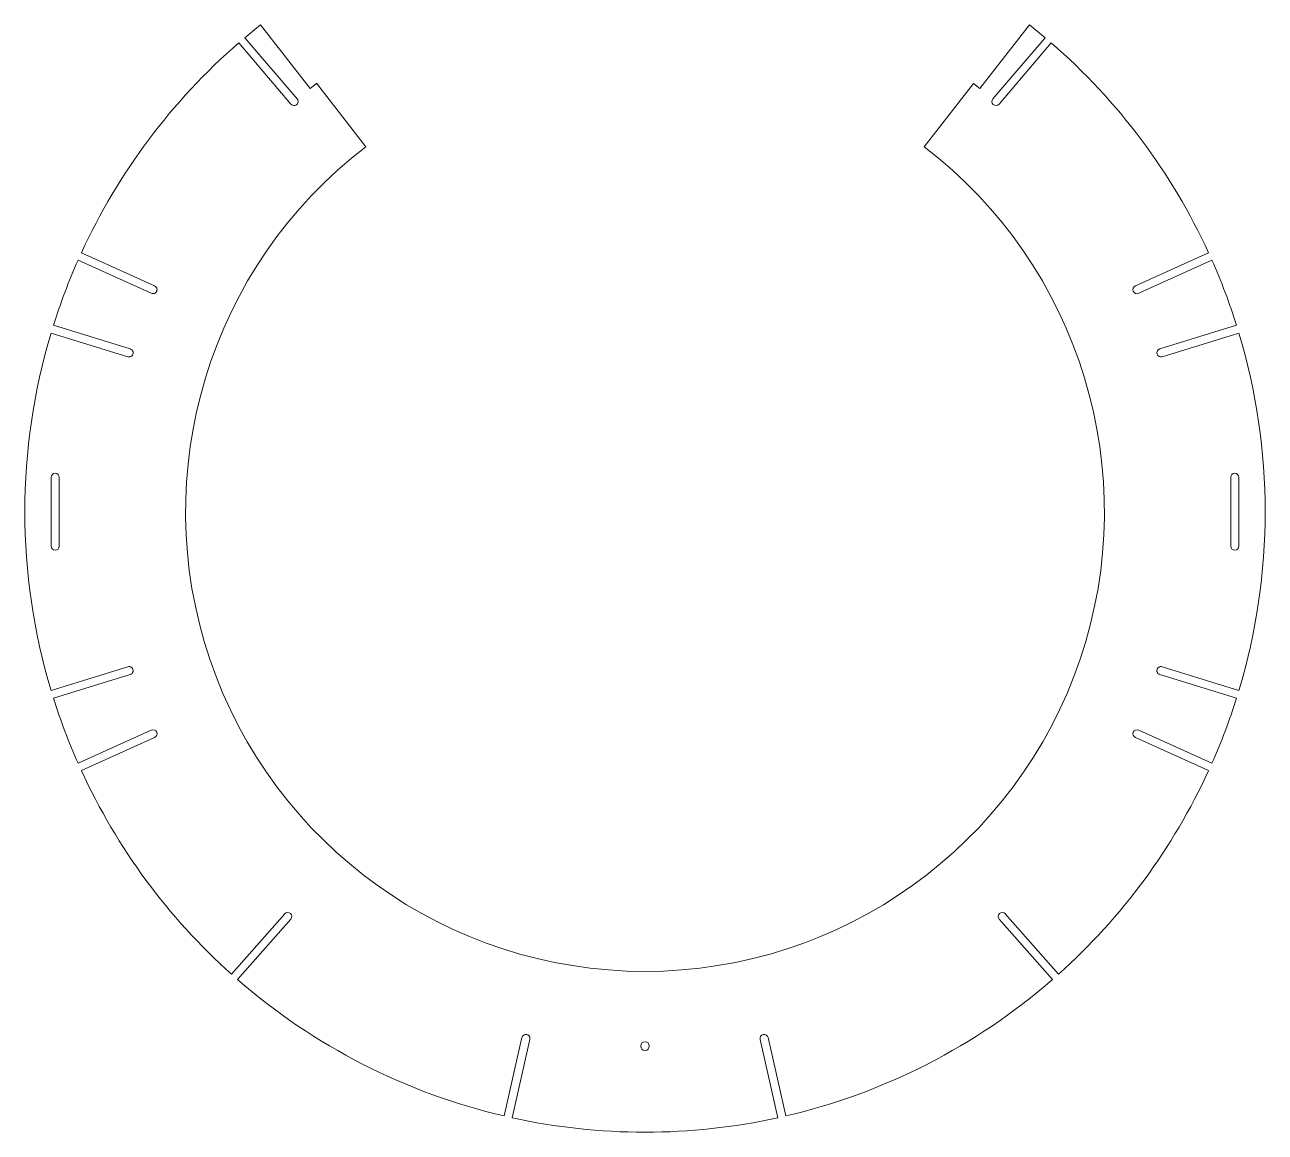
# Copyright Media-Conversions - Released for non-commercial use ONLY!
# Model space of a CAD drawing. Header units: millimetres. Extents: x -229 to 229, y -229 to 180.
import ezdxf

# ---------------------------------------------------------------- set-up
doc = ezdxf.new("R2010")
doc.units = ezdxf.units.MM
doc.layers.add('VISIBLE', color=7, linetype='Continuous', lineweight=0, true_color=0xffffff)

msp = doc.modelspace()

# ---------------------------------------------------------------- linework, layer by layer
at = {"layer": 'VISIBLE'}
for p, q in [((-141.79, 179.57), (-123.49, 156.08)), ((141.79, 179.57), (123.49, 156.08)), ((-147.6, 174.82), (-128.33, 152.3)), ((128.33, 152.3), (147.6, 174.82)), ((-149.88, 172.87), (-130.61, 150.35)), ((130.61, 150.35), (149.88, 172.87)), ((-121.13, 157.92), (-123.49, 156.08)), ((-121.21, 158.03), (-102.98, 134.63)), ((121.13, 157.92), (102.98, 134.63)), ((121.13, 157.92), (123.49, 156.08)), ((-182.14, 80.55), (-209.16, 92.75)), ((-180.9, 83.29), (-207.92, 95.48)), ((180.9, 83.29), (207.92, 95.48)), ((182.14, 80.55), (209.16, 92.75)), ((-189.9, 60.03), (-218.23, 68.75)), ((189.9, 60.03), (218.23, 68.75)), ((-190.78, 57.16), (-219.11, 65.88)), ((190.78, 57.16), (219.11, 65.88)), ((-219.08, -12.7), (-219.08, 12.7)), ((-216.08, 12.7), (-216.08, -12.7)), ((216.08, -12.7), (216.08, 12.7)), ((219.08, 12.7), (219.08, -12.7)), ((-190.78, -57.16), (-219.11, -65.88)), ((190.78, -57.16), (219.11, -65.88)), ((-189.9, -60.03), (-218.23, -68.75)), ((189.9, -60.03), (218.23, -68.75)), ((-182.14, -80.55), (-209.16, -92.75)), ((182.14, -80.55), (209.16, -92.75)), ((-180.9, -83.29), (-207.92, -95.48)), ((180.9, -83.29), (207.92, -95.48)), ((-132.93, -148.3), (-152.55, -170.52)), ((-130.68, -150.29), (-150.3, -172.51)), ((130.68, -150.29), (150.3, -172.51)), ((132.93, -148.3), (152.55, -170.52)), ((-45.38, -193.92), (-51.92, -222.83)), ((-42.46, -194.58), (-48.99, -223.49)), ((42.46, -194.58), (48.99, -223.49)), ((45.38, -193.92), (51.92, -222.83))]:
    msp.add_line(p, q, dxfattribs=at)
msp.add_circle((0, -197.03), 1.59, dxfattribs=at)
for centre, radius, start, end in [((0, 0), 228.8, 128.2959, 130.1744), ((0, 0), 228.8, 49.8256, 51.7041), ((0, 0), 228.8, 130.9256, 155.3344), ((0, 0), 228.8, 24.6656, 49.0744), ((-129.47, 151.32), 1.5, 220.5453, 40.55), ((129.47, 151.32), 1.5, 139.45, 319.4451), ((0, 0), 169.5, 127.4132, 52.5868), ((0, 0), 228.8, 156.0856, 162.5144), ((0, 0), 228.8, 17.4856, 23.9144), ((-181.52, 81.92), 1.5, 245.7089, 65.71), ((181.52, 81.92), 1.5, 114.29, 294.2885), ((0, 0), 228.8, 163.2656, 196.7344), ((0, 0), 228.8, 343.2656, 16.7344), ((-190.34, 58.59), 1.5, 252.8852, 72.89), ((190.34, 58.59), 1.5, 107.11, 287.1051), ((-217.58, 12.7), 1.5, 0, 180), ((217.58, 12.7), 1.5, 0, 180), ((-217.58, -12.7), 1.5, 180, 0), ((217.58, -12.7), 1.5, 180, 0), ((-190.34, -58.59), 1.5, 287.11, 107.1144), ((190.34, -58.59), 1.5, 72.8855, 252.89), ((0, 0), 228.8, 197.4856, 203.9144), ((0, 0), 228.8, 336.0856, 342.5144), ((-181.52, -81.92), 1.5, 294.2915, 114.29), ((181.52, -81.92), 1.5, 65.71, 245.7088), ((0, 0), 228.8, 204.6656, 228.1844), ((0, 0), 228.8, 311.8156, 335.3344), ((-131.81, -149.29), 1.5, 318.5613, 138.56), ((131.81, -149.29), 1.5, 41.4405, 221.44), ((0, 0), 228.8, 228.9356, 256.8844), ((0, 0), 228.8, 283.1156, 311.0644), ((-43.92, -194.25), 1.5, 347.2624, 167.26), ((43.92, -194.25), 1.5, 12.74, 192.7382), ((0, 0), 228.8, 257.6356, 282.3644)]:
    msp.add_arc(centre, radius, start, end, dxfattribs=at)

doc.saveas('drawing.dxf')
